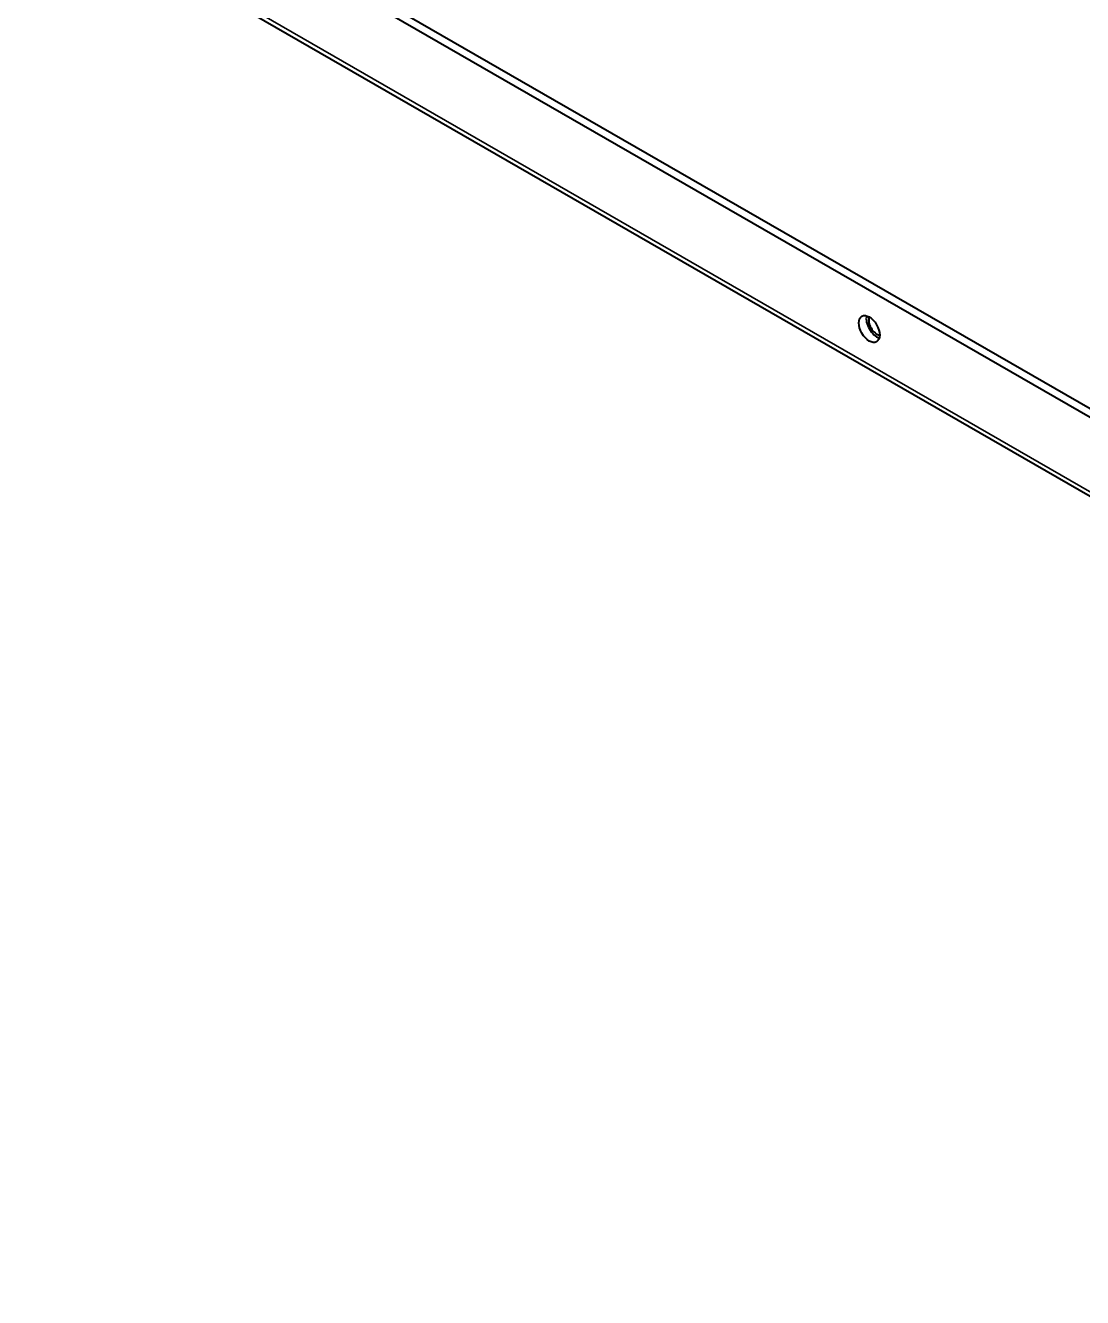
# Model space of a CAD drawing. Header units: millimetres. Extents: x 0 to 1682, y 0 to 1188.
# Drawn here: x 1216.1 to 1316.6, y 795.3 to 916.1 of the extents above; entities that cross this region are included whole.
import ezdxf

# ---------------------------------------------------------------- set-up
doc = ezdxf.new("R2010")
doc.units = ezdxf.units.MM
doc.header["$LTSCALE"] = 2
doc.layers.add('가시적인 것(ISO)', color=3, linetype='Continuous', lineweight=40)
doc.layers.add('가시적인 좁은 것(ISO)', color=3, linetype='Continuous', lineweight=35)

msp = doc.modelspace()

# ---------------------------------------------------------------- linework, layer by layer
at = {"layer": '가시적인 것(ISO)'}
for p, q in [((1222.2144, 933.6653), (1442.7746, 806.6532)), ((1222.9215, 934.0725), (1443.2746, 807.1796)), ((1449.4309, 795.2819), (1216.3493, 929.5047))]:
    msp.add_line(p, q, dxfattribs=at)
msp.add_ellipse((1296.2906, 887.3015), major_axis=(-0.6986, 1.2132), ratio=0.57809312, dxfattribs=at)
for major_axis, start_param, end_param in [((0.6986, -1.2132), 3.66993502, 5.75484294), ((-0.5393, 0.9365), 0.40432424, 2.73726841)]:
    msp.add_ellipse((1296.9977, 887.7087), major_axis=major_axis, ratio=0.57809312, start_param=start_param, end_param=end_param, dxfattribs=at)
at = {"layer": '가시적인 좁은 것(ISO)'}
msp.add_line((1216.0862, 930.1089), (1448.9028, 796.0388), dxfattribs=at)

doc.saveas('drawing.dxf')
